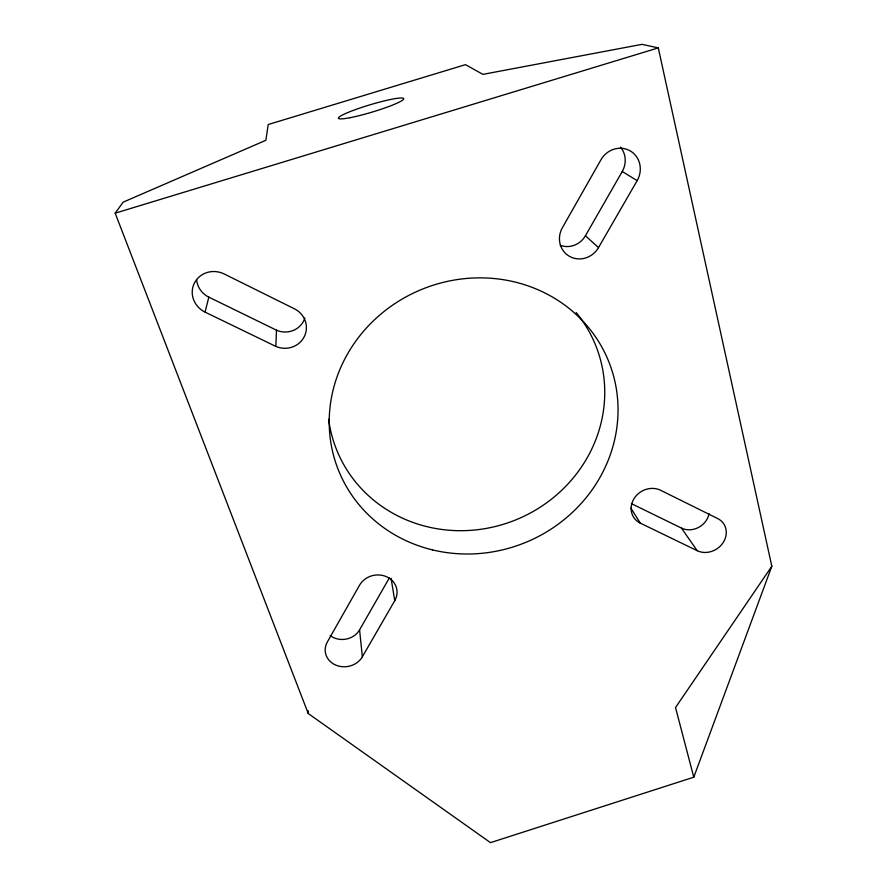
<?xml version="1.0" encoding="UTF-8"?>
<svg xmlns="http://www.w3.org/2000/svg" width="887" height="887" viewBox="0 0 887 887"><rect width="100%" height="100%" fill="white"/><g stroke="black" fill="none" stroke-linecap="round" stroke-linejoin="round"><path stroke-width="1.33" d="M275.824 346.396L205.063 312.113A22.474 21.321 21.5 0 1 194.375 283.097A22.474 21.321 21.5 0 1 224.2 273.983L293.542 308.366A21.831 20.922 10.1 0 1 304.518 336.14A21.831 20.922 10.1 0 1 275.824 346.396L276.489 330.186A20.9 20.091 12.3 0 0 304.873 318.012M205.063 312.113L208.822 297.145A21.499 20.445 23.4 0 1 196.637 279.815M693.778 777.2L771.823 566.261L658.287 47.898L641.977 44.35L482.938 74.364L465.475 64.662L268.207 124.524L265.867 140.301L123.105 202.169L115.177 213.179L308.232 713.514L490.478 842.65L693.778 777.2L675.517 707.538L771.823 566.261M362.351 656.801L394.748 600.665A19.946 17.873 -10.5 0 0 386.433 576.683A19.946 17.873 -10.5 0 0 359.545 585.22L327.336 641.977A19.747 17.385 -8.6 0 0 335.84 665.128A19.747 17.385 -8.6 0 0 362.351 656.801L359.579 629.859L389.304 577.991M560.262 245.311A20.811 19.791 -53.3 0 0 585.431 235.742L622.242 171.49A21.343 20.068 -61.7 0 0 620.512 147.153M598.492 247.628L637.154 180.649A22.308 20.9 -60.3 0 0 630.114 150.834A22.308 20.9 -60.3 0 0 600.865 159.915L562.369 227.759A21.732 20.589 -51.7 0 0 569.687 256.465A21.732 20.589 -51.7 0 0 598.492 247.628L585.431 235.742M115.177 213.179L658.287 47.898M640.292 523.119L697.204 550.705A19.569 17.141 -32.4 0 0 723.271 542.4A19.569 17.141 -32.4 0 0 717.661 518.54L660.649 490.289A19.824 17.685 -31.1 0 0 634.039 498.627A19.824 17.685 -31.1 0 0 640.292 523.119L630.89 508.162M208.822 297.145L276.489 330.186M631.433 503.639L681.438 528.075L697.204 550.705M622.242 171.49L637.154 180.649M391.078 578.269L394.748 600.665M308.177 710.764L308.232 713.514M576.184 312.612A139.647 131.897 -22.2 0 1 518.64 518.684A139.647 131.897 -22.2 0 1 328.656 419.252M709.057 513.662A18.804 16.609 -32.7 0 1 681.438 528.075M359.579 629.859A18.971 16.842 -8.3 0 1 330.108 635.513M432.534 549.907A145.656 136.775 -22.2 0 0 614.059 377.873A145.656 136.775 -22.2 0 0 374.247 320.019A145.656 136.775 -22.2 0 0 432.534 549.907M350.077 117.694A34.061 3.792 -16.7 0 0 403.286 99.588A34.061 3.792 -16.7 0 0 360.155 107.948A34.061 3.792 -16.7 0 0 350.077 117.694"/></g></svg>
